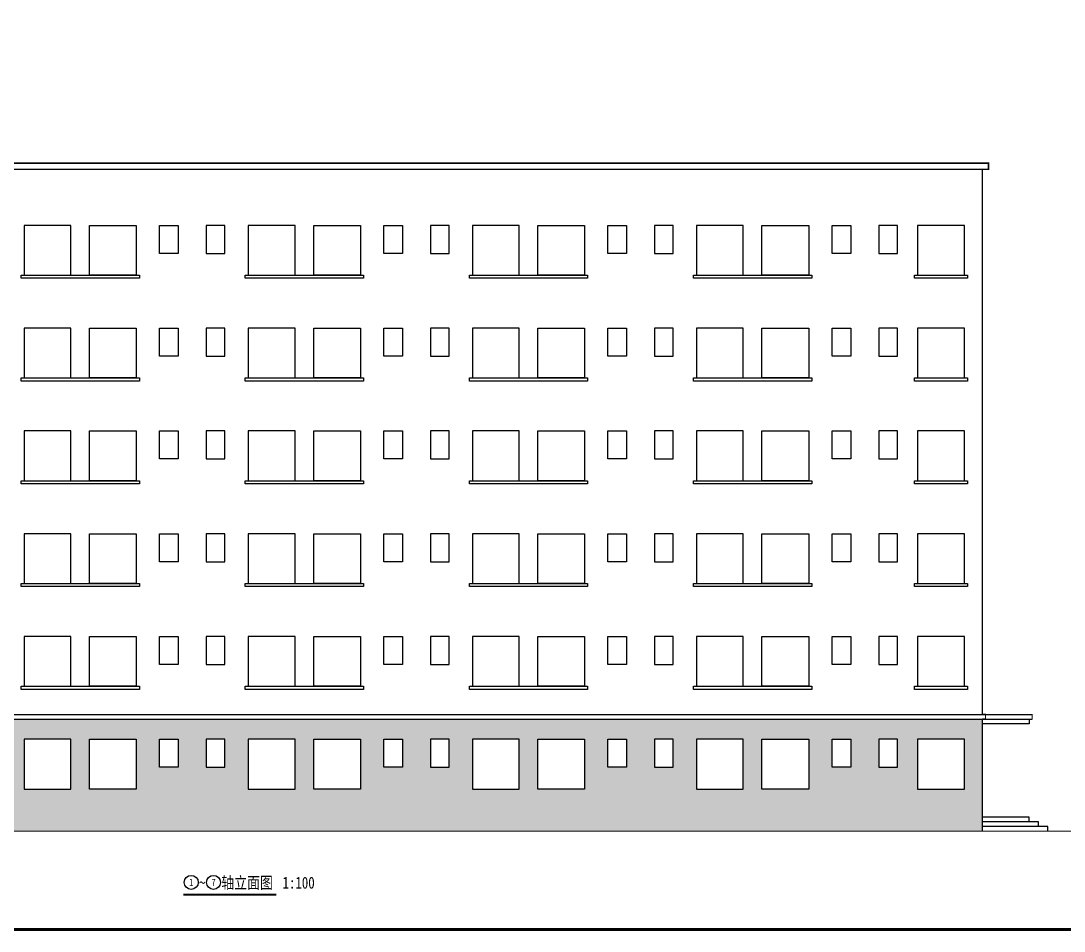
# Model space of a CAD drawing. Extents: x 30064 to 135164, y 17999 to 492668.
# Drawn here: x 61665 to 95176, y 137749 to 166974 of the extents above; entities that cross this region are included whole.
import ezdxf
from ezdxf.enums import TextEntityAlignment as Align

# ---------------------------------------------------------------- set-up
doc = ezdxf.new("R2010")
doc.units = 0
doc.header["$LTSCALE"] = 1000
doc.header["$MEASUREMENT"] = 0
for name, color, linetype in [('DIM_SYMB', 3, 'Continuous'), ('PUB_TEXT', 7, 'Continuous'), ('TWT_TITLE', 7, 'Continuous'), ('WALL', 2, 'Continuous')]:
    doc.layers.add(name, color=color, linetype=linetype)
doc.styles.add('-宋体', font='', dxfattribs={"width": 0.8})
doc.styles.get('-宋体').set_extended_font_data('SimSun')

msp = doc.modelspace()

# ---------------------------------------------------------------- hatches: boundary and pattern name
h = msp.add_hatch()
h.set_pattern_fill('AR-B816', color=253, scale=200)
h.set_pattern_definition([(0, (0, 0), (0, 242.6208), []), (90, (0, 0), (-242.6208, 242.6208), [242.6208, -242.6208])])
h.paths.add_polyline_path([(92551, 144559), (48991, 144559), (48991, 140959), (92551, 140959)])
h.paths.add_polyline_path([(61771, 142309), (61771, 143909), (63271, 143909), (63271, 142309)], flags=16)
h.paths.add_polyline_path([(61021, 143009), (60421, 143009), (60421, 143909), (61021, 143909)], flags=16)
h.paths.add_polyline_path([(59521, 143009), (58921, 143009), (58921, 143909), (59521, 143909)], flags=16)
h.paths.add_polyline_path([(63871, 142309), (63871, 143909), (65371, 143909), (65371, 142309)], flags=16)
h.paths.add_polyline_path([(58171, 142309), (56671, 142309), (56671, 143909), (58171, 143909)], flags=16)
h.paths.add_polyline_path([(56071, 142309), (54571, 142309), (54571, 143909), (56071, 143909)], flags=16)
h.paths.add_polyline_path([(66121, 143009), (66121, 143909), (66721, 143909), (66721, 143009)], flags=16)
h.paths.add_polyline_path([(67621, 143009), (67621, 143909), (68221, 143909), (68221, 143009)], flags=16)
h.paths.add_polyline_path([(53821, 143009), (53221, 143009), (53221, 143909), (53821, 143909)], flags=16)
h.paths.add_polyline_path([(68971, 142309), (68971, 143909), (70471, 143909), (70471, 142309)], flags=16)
h.paths.add_polyline_path([(52321, 143009), (51721, 143009), (51721, 143909), (52321, 143909)], flags=16)
h.paths.add_polyline_path([(51071, 142309), (49571, 142309), (49571, 143909), (51071, 143909)], flags=16)
h.paths.add_polyline_path([(71071, 142309), (71071, 143909), (72571, 143909), (72571, 142309)], flags=16)
h.paths.add_polyline_path([(73321, 143009), (73321, 143909), (73921, 143909), (73921, 143009)], flags=16)
h.paths.add_polyline_path([(74821, 143009), (74821, 143909), (75421, 143909), (75421, 143009)], flags=16)
h.paths.add_polyline_path([(76171, 142309), (76171, 143909), (77671, 143909), (77671, 142309)], flags=16)
h.paths.add_polyline_path([(78271, 142309), (78271, 143909), (79771, 143909), (79771, 142309)], flags=16)
h.paths.add_polyline_path([(80521, 143009), (80521, 143909), (81121, 143909), (81121, 143009)], flags=16)
h.paths.add_polyline_path([(82021, 143009), (82021, 143909), (82621, 143909), (82621, 143009)], flags=16)
h.paths.add_polyline_path([(83371, 142309), (83371, 143909), (84871, 143909), (84871, 142309)], flags=16)
h.paths.add_polyline_path([(85471, 142309), (85471, 143909), (86971, 143909), (86971, 142309)], flags=16)
h.paths.add_polyline_path([(87721, 143009), (87721, 143909), (88321, 143909), (88321, 143009)], flags=16)
h.paths.add_polyline_path([(89221, 143009), (89221, 143909), (89821, 143909), (89821, 143009)], flags=16)
h.paths.add_polyline_path([(90471, 142309), (90471, 143909), (91971, 143909), (91971, 142309)], flags=16)

# ---------------------------------------------------------------- linework, layer by layer
for points, const_width in [([(92551, 144709), (92551, 162209), (92751, 162209), (92751, 162409), (56701, 162409), (56701, 164809), (48571, 164809), (48571, 144709), (47171, 144709)], 40), ([(92551, 144709), (92651, 144709), (92651, 144559), (92551, 144559)], 40), ([(92551, 140959), (92551, 144559)], 40), ([(92551, 144709), (94051, 144709)], 30), ([(94051, 144559), (94051, 144409), (92551, 144409)], 30), ([(94051, 144709), (94151, 144709), (94151, 144559), (94051, 144559)], 30)]:
    msp.add_lwpolyline(points, dxfattribs=dict(const_width=const_width))
at = {"color": 2}
for points in [[(61671, 158809), (65471, 158809), (65471, 158709), (61671, 158709)], [(68871, 158809), (72671, 158809), (72671, 158709), (68871, 158709)], [(76071, 158809), (79871, 158809), (79871, 158709), (76071, 158709)], [(83271, 158809), (87071, 158809), (87071, 158709), (83271, 158709)], [(90371, 158809), (92071, 158809), (92071, 158709), (90371, 158709)], [(61671, 155509), (65471, 155509), (65471, 155409), (61671, 155409)], [(68871, 155509), (72671, 155509), (72671, 155409), (68871, 155409)], [(76071, 155509), (79871, 155509), (79871, 155409), (76071, 155409)], [(83271, 155509), (87071, 155509), (87071, 155409), (83271, 155409)], [(90371, 155509), (92071, 155509), (92071, 155409), (90371, 155409)], [(61671, 152209), (65471, 152209), (65471, 152109), (61671, 152109)], [(68871, 152209), (72671, 152209), (72671, 152109), (68871, 152109)], [(76071, 152209), (79871, 152209), (79871, 152109), (76071, 152109)], [(83271, 152209), (87071, 152209), (87071, 152109), (83271, 152109)], [(90371, 152209), (92071, 152209), (92071, 152109), (90371, 152109)], [(61671, 148909), (65471, 148909), (65471, 148809), (61671, 148809)], [(68871, 148909), (72671, 148909), (72671, 148809), (68871, 148809)], [(76071, 148909), (79871, 148909), (79871, 148809), (76071, 148809)], [(83271, 148909), (87071, 148909), (87071, 148809), (83271, 148809)], [(90371, 148909), (92071, 148909), (92071, 148809), (90371, 148809)], [(61671, 145609), (65471, 145609), (65471, 145509), (61671, 145509)], [(68871, 145609), (72671, 145609), (72671, 145509), (68871, 145509)], [(76071, 145609), (79871, 145609), (79871, 145509), (76071, 145509)], [(83271, 145609), (87071, 145609), (87071, 145509), (83271, 145509)], [(90371, 145609), (92071, 145609), (92071, 145509), (90371, 145509)]]:
    msp.add_lwpolyline(points, close=True, dxfattribs=at)
for points in [[(48991, 144709), (94151, 144709)], [(48991, 144559), (94151, 144559)], [(94651, 140959), (94651, 141109), (94351, 141109), (94351, 141259), (94051, 141259), (94051, 141409), (92551, 141409)], [(94051, 141259), (92551, 141259)], [(94351, 141109), (92551, 141109)]]:
    msp.add_lwpolyline(points)
at = {"layer": 'DIM_SYMB', "color": 3, "const_width": 70}
msp.add_lwpolyline([(66887, 138917), (69870, 138917)], dxfattribs=at)
at = {"layer": 'PUB_TEXT', "color": 3}
for centre in [(67137, 139314), (67853, 139314)]:
    msp.add_circle(centre, 225, dxfattribs=at)
at = {"layer": 'TWT_TITLE', "const_width": 100}
msp.add_lwpolyline([(32581, 137799), (113181, 137799), (113181, 195199), (32581, 195199)], close=True, dxfattribs=at)
at = {"layer": 'WALL', "ltscale": 10}
for p, q in [((48791, 162409), (92751, 162409)), ((48791, 162209), (92751, 162209)), ((92551, 162209), (92751, 162209)), ((92751, 162209), (92751, 162409)), ((92551, 144709), (94051, 144709)), ((94051, 144559), (94051, 144409)), ((94051, 144409), (92551, 144409))]:
    msp.add_line(p, q, dxfattribs=at)
at = {"layer": 'WALL', "color": 4, "ltscale": 10}
for points in [[(63271, 160409), (61771, 160409), (61771, 158809), (63271, 158809)], [(63871, 160409), (65371, 160409), (65371, 158809), (63871, 158809)], [(66121, 160409), (66721, 160409), (66721, 159509), (66121, 159509)], [(68221, 160409), (67621, 160409), (67621, 159509), (68221, 159509)], [(70471, 160409), (68971, 160409), (68971, 158809), (70471, 158809)], [(71071, 160409), (72571, 160409), (72571, 158809), (71071, 158809)], [(73321, 160409), (73921, 160409), (73921, 159509), (73321, 159509)], [(75421, 160409), (74821, 160409), (74821, 159509), (75421, 159509)], [(77671, 160409), (76171, 160409), (76171, 158809), (77671, 158809)], [(78271, 160409), (79771, 160409), (79771, 158809), (78271, 158809)], [(80521, 160409), (81121, 160409), (81121, 159509), (80521, 159509)], [(82621, 160409), (82021, 160409), (82021, 159509), (82621, 159509)], [(84871, 160409), (83371, 160409), (83371, 158809), (84871, 158809)], [(85471, 160409), (86971, 160409), (86971, 158809), (85471, 158809)], [(87721, 160409), (88321, 160409), (88321, 159509), (87721, 159509)], [(89821, 160409), (89221, 160409), (89221, 159509), (89821, 159509)], [(91971, 160409), (90471, 160409), (90471, 158809), (91971, 158809)], [(63271, 157109), (61771, 157109), (61771, 155509), (63271, 155509)], [(63871, 157109), (65371, 157109), (65371, 155509), (63871, 155509)], [(66121, 157109), (66721, 157109), (66721, 156209), (66121, 156209)], [(68221, 157109), (67621, 157109), (67621, 156209), (68221, 156209)], [(70471, 157109), (68971, 157109), (68971, 155509), (70471, 155509)], [(71071, 157109), (72571, 157109), (72571, 155509), (71071, 155509)], [(73321, 157109), (73921, 157109), (73921, 156209), (73321, 156209)], [(75421, 157109), (74821, 157109), (74821, 156209), (75421, 156209)], [(77671, 157109), (76171, 157109), (76171, 155509), (77671, 155509)], [(78271, 157109), (79771, 157109), (79771, 155509), (78271, 155509)], [(80521, 157109), (81121, 157109), (81121, 156209), (80521, 156209)], [(82621, 157109), (82021, 157109), (82021, 156209), (82621, 156209)], [(84871, 157109), (83371, 157109), (83371, 155509), (84871, 155509)], [(85471, 157109), (86971, 157109), (86971, 155509), (85471, 155509)], [(87721, 157109), (88321, 157109), (88321, 156209), (87721, 156209)], [(89821, 157109), (89221, 157109), (89221, 156209), (89821, 156209)], [(91971, 157109), (90471, 157109), (90471, 155509), (91971, 155509)], [(63271, 153809), (61771, 153809), (61771, 152209), (63271, 152209)], [(63871, 153809), (65371, 153809), (65371, 152209), (63871, 152209)], [(66121, 153809), (66721, 153809), (66721, 152909), (66121, 152909)], [(68221, 153809), (67621, 153809), (67621, 152909), (68221, 152909)], [(70471, 153809), (68971, 153809), (68971, 152209), (70471, 152209)], [(71071, 153809), (72571, 153809), (72571, 152209), (71071, 152209)], [(73321, 153809), (73921, 153809), (73921, 152909), (73321, 152909)], [(75421, 153809), (74821, 153809), (74821, 152909), (75421, 152909)], [(77671, 153809), (76171, 153809), (76171, 152209), (77671, 152209)], [(78271, 153809), (79771, 153809), (79771, 152209), (78271, 152209)], [(80521, 153809), (81121, 153809), (81121, 152909), (80521, 152909)], [(82621, 153809), (82021, 153809), (82021, 152909), (82621, 152909)], [(84871, 153809), (83371, 153809), (83371, 152209), (84871, 152209)], [(85471, 153809), (86971, 153809), (86971, 152209), (85471, 152209)], [(87721, 153809), (88321, 153809), (88321, 152909), (87721, 152909)], [(89821, 153809), (89221, 153809), (89221, 152909), (89821, 152909)], [(91971, 153809), (90471, 153809), (90471, 152209), (91971, 152209)], [(63271, 150509), (61771, 150509), (61771, 148909), (63271, 148909)], [(63871, 150509), (65371, 150509), (65371, 148909), (63871, 148909)], [(66121, 150509), (66721, 150509), (66721, 149609), (66121, 149609)], [(68221, 150509), (67621, 150509), (67621, 149609), (68221, 149609)], [(70471, 150509), (68971, 150509), (68971, 148909), (70471, 148909)], [(71071, 150509), (72571, 150509), (72571, 148909), (71071, 148909)], [(73321, 150509), (73921, 150509), (73921, 149609), (73321, 149609)], [(75421, 150509), (74821, 150509), (74821, 149609), (75421, 149609)], [(77671, 150509), (76171, 150509), (76171, 148909), (77671, 148909)], [(78271, 150509), (79771, 150509), (79771, 148909), (78271, 148909)], [(80521, 150509), (81121, 150509), (81121, 149609), (80521, 149609)], [(82621, 150509), (82021, 150509), (82021, 149609), (82621, 149609)], [(84871, 150509), (83371, 150509), (83371, 148909), (84871, 148909)], [(85471, 150509), (86971, 150509), (86971, 148909), (85471, 148909)], [(87721, 150509), (88321, 150509), (88321, 149609), (87721, 149609)], [(89821, 150509), (89221, 150509), (89221, 149609), (89821, 149609)], [(91971, 150509), (90471, 150509), (90471, 148909), (91971, 148909)], [(63271, 147209), (61771, 147209), (61771, 145609), (63271, 145609)], [(63871, 147209), (65371, 147209), (65371, 145609), (63871, 145609)], [(66121, 147209), (66721, 147209), (66721, 146309), (66121, 146309)], [(68221, 147209), (67621, 147209), (67621, 146309), (68221, 146309)], [(70471, 147209), (68971, 147209), (68971, 145609), (70471, 145609)], [(71071, 147209), (72571, 147209), (72571, 145609), (71071, 145609)], [(73321, 147209), (73921, 147209), (73921, 146309), (73321, 146309)], [(75421, 147209), (74821, 147209), (74821, 146309), (75421, 146309)], [(77671, 147209), (76171, 147209), (76171, 145609), (77671, 145609)], [(78271, 147209), (79771, 147209), (79771, 145609), (78271, 145609)], [(80521, 147209), (81121, 147209), (81121, 146309), (80521, 146309)], [(82621, 147209), (82021, 147209), (82021, 146309), (82621, 146309)], [(84871, 147209), (83371, 147209), (83371, 145609), (84871, 145609)], [(85471, 147209), (86971, 147209), (86971, 145609), (85471, 145609)], [(87721, 147209), (88321, 147209), (88321, 146309), (87721, 146309)], [(89821, 147209), (89221, 147209), (89221, 146309), (89821, 146309)], [(91971, 147209), (90471, 147209), (90471, 145609), (91971, 145609)], [(63271, 143909), (61771, 143909), (61771, 142309), (63271, 142309)], [(63871, 143909), (65371, 143909), (65371, 142309), (63871, 142309)], [(66121, 143909), (66721, 143909), (66721, 143009), (66121, 143009)], [(68221, 143909), (67621, 143909), (67621, 143009), (68221, 143009)], [(70471, 143909), (68971, 143909), (68971, 142309), (70471, 142309)], [(71071, 143909), (72571, 143909), (72571, 142309), (71071, 142309)], [(73321, 143909), (73921, 143909), (73921, 143009), (73321, 143009)], [(75421, 143909), (74821, 143909), (74821, 143009), (75421, 143009)], [(77671, 143909), (76171, 143909), (76171, 142309), (77671, 142309)], [(78271, 143909), (79771, 143909), (79771, 142309), (78271, 142309)], [(80521, 143909), (81121, 143909), (81121, 143009), (80521, 143009)], [(82621, 143909), (82021, 143909), (82021, 143009), (82621, 143009)], [(84871, 143909), (83371, 143909), (83371, 142309), (84871, 142309)], [(85471, 143909), (86971, 143909), (86971, 142309), (85471, 142309)], [(87721, 143909), (88321, 143909), (88321, 143009), (87721, 143009)], [(89821, 143909), (89221, 143909), (89221, 143009), (89821, 143009)], [(91971, 143909), (90471, 143909), (90471, 142309), (91971, 142309)]]:
    msp.add_lwpolyline(points, close=True, dxfattribs=at)
at = {"layer": 'WALL', "ltscale": 10, "const_width": 40}
msp.add_lwpolyline([(98284, 140959), (43475, 140959)], dxfattribs=at)

# ---------------------------------------------------------------- texts
at = {"layer": 'PUB_TEXT', "color": 3, "style": '-宋体', "width": 1.040462}
for s, p, p2 in [('1', (67068, 139198), (67206, 139198)), ('7', (67784, 139198), (67922, 139198))]:
    msp.add_text(s, height=232, dxfattribs=at).set_placement(p, p2, align=Align.FIT)
at = {"layer": 'PUB_TEXT', "color": 3, "style": '-宋体', "width": 0.8}
for s, height, p in [('轴立面图', 379.7, (68103, 139114)), ('1:100', 379.7, (70070, 139114)), ('~', 380, (67387, 139114))]:
    msp.add_text(s, height=height, dxfattribs=at).set_placement(p)

doc.saveas('drawing.dxf')
